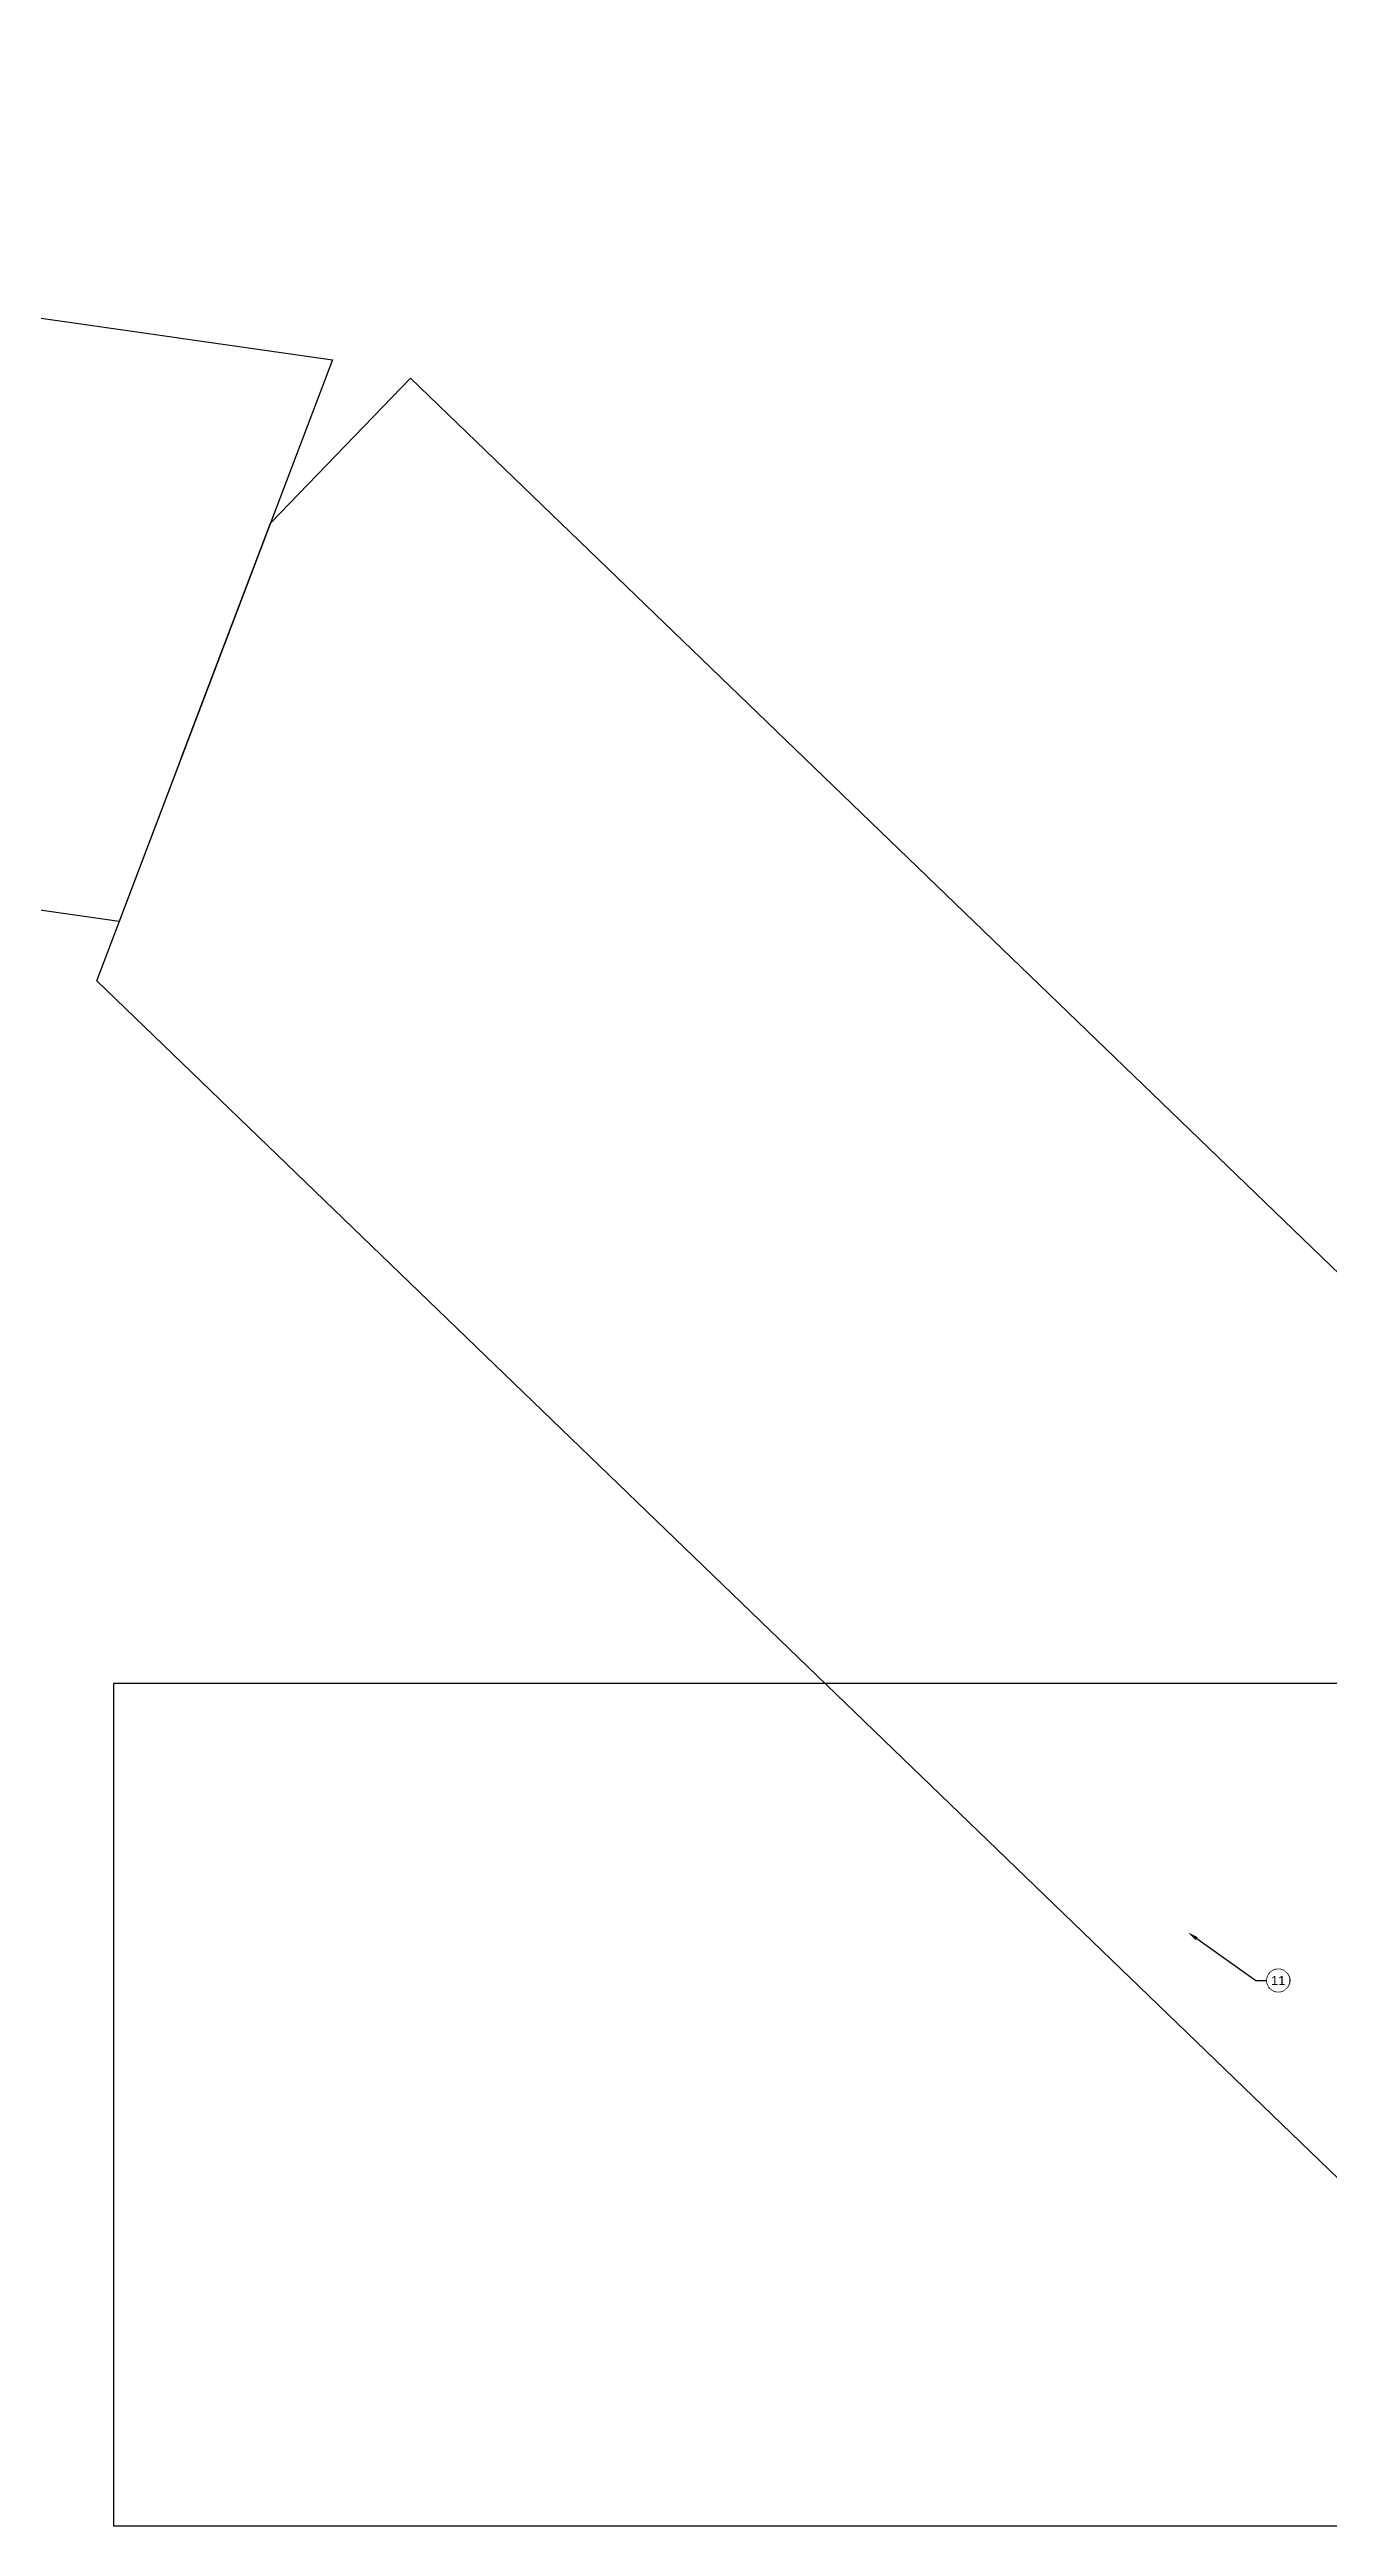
# Model space of a CAD drawing. Header units: feet. Extents: x 587216 to 589279, y 1029711 to 1030796.
# Drawn here: x 588160 to 588719, y 1029711 to 1030796 of the extents above; entities that cross this region are included whole.
import ezdxf
from ezdxf import colors
from ezdxf.entities.mleader import LeaderData, LeaderLine
from ezdxf.enums import TextEntityAlignment as Align
from ezdxf.math import Vec2, Vec3

# ---------------------------------------------------------------- set-up
doc = ezdxf.new("R2010")
doc.units = ezdxf.units.FT
doc.header["$MEASUREMENT"] = 0
doc.set_wipeout_variables(frame=1)
doc.layers.get('0').update_dxf_attribs({"color": 30})
doc.layers.add('C-LABEL', color=4, linetype='Continuous')
doc.layers.add('C-MATCHLINE', color=251, linetype='Continuous')
doc.layers.add('VP', color=7, linetype='Continuous', plot=False)
doc.styles.add('ARIAL', font='arial.ttf')
doc.styles.get("Standard").update_dxf_attribs({"font": 'SIMPLEX.SHX'})

# ---------------------------------------------------------------- blocks, each defined once
blk = doc.blocks.new('KN-CIRC')
at = {"linetype": 'ByBlock', "transparency": 16777216}
blk.add_circle((0, 0), 0.125, dxfattribs=at)
at = {"transparency": 16777216, "style": 'ARIAL'}
blk.add_attdef('KN', text='', height=0.1, dxfattribs=at).set_placement((0, 0), align=Align.MIDDLE)
at = {"transparency": 16777216}
blk.add_wipeout([(0.047, -0.114), (0.068, -0.102), (0.087, -0.087), (0.102, -0.068), (0.114, -0.047), (0.121, -0.024), (0.123, 0), (0.121, 0.024), (0.114, 0.047), (0.102, 0.068), (0.087, 0.087), (0.068, 0.102), (0.047, 0.114), (0.024, 0.121), (0, 0.123), (-0.024, 0.121), (-0.047, 0.114), (-0.068, 0.102), (-0.087, 0.087), (-0.102, 0.068), (-0.114, 0.047), (-0.121, 0.024), (-0.123, 0), (-0.121, -0.024), (-0.114, -0.047), (-0.102, -0.068), (-0.087, -0.087), (-0.068, -0.102), (-0.047, -0.114), (-0.024, -0.121), (0, -0.123), (0.024, -0.121)], dxfattribs=at)

msp = doc.modelspace()

# ---------------------------------------------------------------- linework, layer by layer
at = {"layer": 'C-MATCHLINE'}
msp.add_line((588217.5, 1030485.5), (588256.5, 1030588.3), dxfattribs=at)
at = {"layer": 'VP', "elevation": 1000, "flags": 128}
msp.add_lwpolyline([(588190.4, 1030414), (587215.6, 1030553.5), (587222.9, 1030603.9), (587334.2, 1030795.7), (588283.6, 1030659.8)], close=True, dxfattribs=at)
msp.add_lwpolyline([(588190.4, 1030414), (587215.6, 1030553.5), (587222.9, 1030603.9), (587334.2, 1030795.7), (588283.6, 1030659.8)], close=True, dxfattribs=at)
msp.add_lwpolyline([(588190.4, 1030414), (587215.6, 1030553.5), (587222.9, 1030603.9), (587334.2, 1030795.7), (588283.6, 1030659.8)], close=True, dxfattribs=at)
msp.add_lwpolyline([(588190.4, 1030414), (587215.6, 1030553.5), (587222.9, 1030603.9), (587334.2, 1030795.7), (588283.6, 1030659.8)], close=True, dxfattribs=at)
msp.add_lwpolyline([(588190.4, 1030414), (587215.6, 1030553.5), (587222.9, 1030603.9), (587334.2, 1030795.7), (588283.6, 1030659.8)], close=True, dxfattribs=at)
msp.add_lwpolyline([(588190.4, 1030414), (587215.6, 1030553.5), (587222.9, 1030603.9), (587334.2, 1030795.7), (588283.6, 1030659.8)], close=True, dxfattribs=at)
at = {"layer": 'VP'}
for points, elevation in [([(588317.8, 1030651.8), (589007.9, 1029985.6), (588974.8, 1029808.1), (588881.4, 1029711.3), (588180.5, 1030387.9), (588256.5, 1030588.3)], 1000), ([(588317.8, 1030651.8), (589007.9, 1029985.6), (588974.8, 1029808.1), (588881.4, 1029711.3), (588180.5, 1030387.9), (588256.5, 1030588.3)], 1000), ([(588317.8, 1030651.8), (589007.9, 1029985.6), (588974.8, 1029808.1), (588881.4, 1029711.3), (588180.5, 1030387.9), (588256.5, 1030588.3)], 1000), ([(588317.8, 1030651.8), (589007.9, 1029985.6), (588974.8, 1029808.1), (588881.4, 1029711.3), (588180.5, 1030387.9), (588256.5, 1030588.3)], 1000), ([(588187.9, 1029711.6), (589278.8, 1029711.6), (589278.8, 1030080.4), (588187.9, 1030080.4)], 1125), ([(588187.9, 1029711.6), (589278.8, 1029711.6), (589278.8, 1030080.4), (588187.9, 1030080.4)], 1125), ([(588187.9, 1029711.6), (589278.8, 1029711.6), (589278.8, 1030080.4), (588187.9, 1030080.4)], 1125)]:
    msp.add_lwpolyline(points, close=True, dxfattribs=dict(at, elevation=elevation))

# ---------------------------------------------------------------- leaders
at = {"layer": 'C-LABEL'}
ml = msp.add_multileader_block('Standard', dxfattribs=at)
ml.set_content('KN-CIRC', color=256, scale=40)
ml.set_attribute('KN', '11', width=0)
ml.set_leader_properties(color=256)
ml.build(insert=Vec2(0, 0))
ml.multileader.update_dxf_attribs({"dogleg_length": 0.12, "arrow_head_size": 4.8, "scale": 40})
ctx = ml.context
ctx.base_point, ctx.scale, ctx.char_height, ctx.arrow_head_size, ctx.landing_gap_size, ctx.plane_origin = Vec3(588692.4, 1029950.3), 40, 3.2, 4.8, 1.6, Vec3(588657.8, 1029971.4)
notes = []
notes.append((ctx, [(0, (1, 1, 0), (588687.6, 1029950.3), (1, 0), 4.8, [(0, [(588657.8, 1029971.4)], 0, [])])]))
ctx.block.insert = Vec3(588697.4, 1029950.3)
for ctx, leaders in notes:
    for number, flags, end, landing, length, lines in leaders:
        leader = LeaderData()
        leader.index, (leader.has_last_leader_line, leader.has_dogleg_vector, leader.attachment_direction) = number, flags
        leader.last_leader_point, leader.dogleg_vector, leader.dogleg_length = Vec3(end), Vec3(landing), length
        for number, points, colour, breaks in lines:
            line = LeaderLine()
            line.index, line.vertices, line.color, line.breaks = number, Vec3.list(points), colors.encode_raw_color(colour), breaks
            leader.lines.append(line)
        ctx.leaders.append(leader)

doc.saveas('drawing.dxf')
